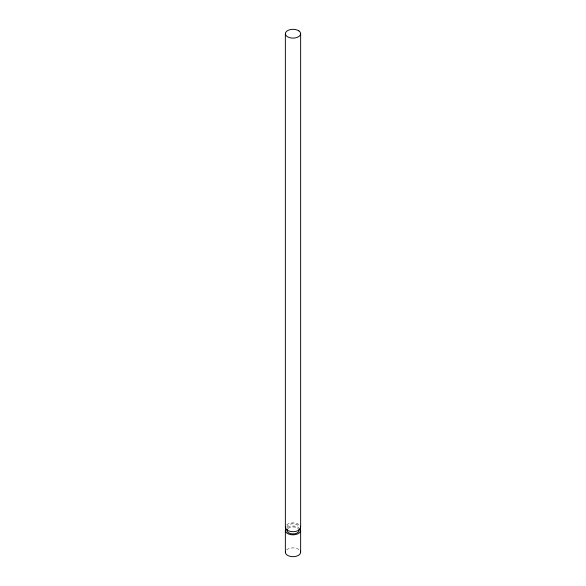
<?xml version="1.0" encoding="UTF-8"?>
<svg xmlns="http://www.w3.org/2000/svg" width="586" height="586" viewBox="0 0 586 586"><rect width="100%" height="100%" fill="white"/><g stroke="black" fill="none" stroke-linecap="round" stroke-linejoin="round"><path stroke-width="0.44" stroke-dasharray="2.93 2.2" d="M286.583 549.88A7.655 4.417 0 0 1 298.948 549.507M287.587 527.297A7.655 4.417 0 0 1 298.948 527.642M287.909 528.513A6.072 3.509 0 0 1 298.413 528.828M286.935 527.481A6.072 3.509 0 0 1 292.685 523.796A6.072 3.509 0 0 1 299.065 527.114M286.583 524.888A7.655 4.417 0 0 1 298.948 524.514"/><path stroke-width="0.88" d="M300.64 33.483L300.64 527.063M300.64 530.191L300.64 552.056M285.36 33.944L285.36 527.525M285.36 530.652L285.36 552.517M300.391 551.148A7.655 4.417 0 0 1 293.403 556.7A7.655 4.417 0 0 1 285.441 551.594M299.82 528.418A7.655 4.417 0 0 1 293.403 534.835A7.655 4.417 0 0 1 285.858 528.836M298.867 529.51A6.072 3.509 0 0 1 292.685 533.919A6.072 3.509 0 0 1 287.33 529.165M300.391 526.155A7.655 4.417 0 0 1 293.403 531.707A7.655 4.417 0 0 1 285.441 526.609M298.948 30.933L297.813 30.282A7.655 4.417 0 0 0 285.543 32.721A7.655 4.417 0 0 0 294.721 38.017A7.655 4.417 0 0 0 298.948 30.933"/></g></svg>
